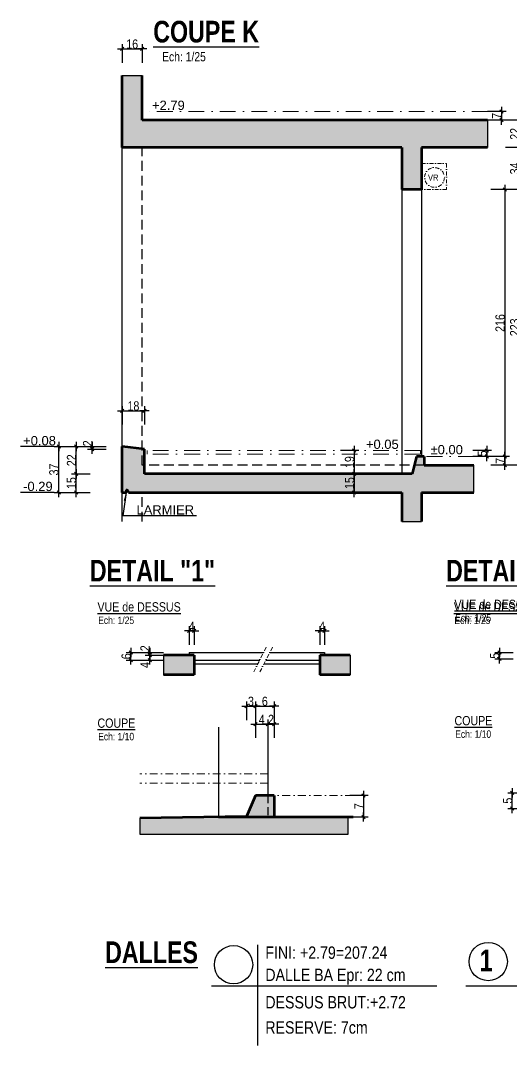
# Model space of a CAD drawing. Header units: centimetres. Extents: x 26018 to 82487, y -36363 to -12761.
# Drawn here: x 69909 to 70703, y -21462 to -19804 of the extents above; entities that cross this region are included whole.
import ezdxf
from ezdxf.enums import TextEntityAlignment as Align

# ---------------------------------------------------------------- set-up
doc = ezdxf.new("R2010")
doc.units = ezdxf.units.CM
doc.header["$LTSCALE"] = 0.5
for name, pattern in [('CACHE2', [4.7625, 3.175, -1.5875]), ('CACHEX2', [19.05, 12.7, -6.35]), ('TIRETPTX2', [50.8, 25.4, -12.7, 0, -12.7])]:
    doc.linetypes.add(name, pattern=pattern)
doc.layers.get('DEFPOINTS').update_dxf_attribs({"linetype": 'CONTINUOUS'})
for name, color, linetype in [('01_cote_gen', 4, 'CONTINUOUS'), ('01_linteaux', 2, 'CONTINUOUS'), ('01_poch_BN', 9, 'CONTINUOUS'), ('01_poch_murs', 253, 'CONTINUOUS'), ('01_texte', 230, 'CONTINUOUS'), ('AA_COTES', 2, 'CONTINUOUS')]:
    doc.layers.add(name, color=color, linetype=linetype)
doc.layers.add('01_murs_coup', color=5, linetype='CONTINUOUS', lineweight=60)
doc.layers.add('01_tram_axes', color=2, linetype='TIRETPTX2', lineweight=9)
doc.styles.add('ARIAL', font='arial.ttf')
doc.styles.add('ARIAL NA', font='ARIALN.TTF')
doc.styles.add('impact', font='impact.ttf')
doc.styles.add('MATTE_TXT', font='arial.ttf')
doc.styles.add('STYLE2', font='ARIALN.TTF')
doc.dimstyles.new('JB10', dxfattribs={"dimscale": 0.1, "dimtxt": 150, "dimasz": 15, "dimexe": 0.1, "dimexo": 0.1, "dimgap": 0.09, "dimtad": 1, "dimdec": 1, "dimlfac": 0.2, "dimdsep": 46, "dimtxsty": 'STYLE2', "dimblk1": 'BOND_G', "dimblk2": 'BOND_D', "dimsah": 1, "dimcen": 1.5, "dimdle": 0.01, "dimse1": 1, "dimse2": 1, "dimclrd": 4, "dimclre": 2, "dimclrt": 6, "dimazin": 2, "dimtfac": 2.333333, "dimtdec": 1, "dimtix": 1, "dimtmove": 2, "dimatfit": 3, "dimldrblk": 'BOND_G', "dimfxl": 1, "dimtolj": 1, "dimtzin": 0, "dimarcsym": 0})
doc.dimstyles.new('JB25', dxfattribs={"dimscale": 0.1, "dimtxt": 150, "dimasz": 15, "dimexe": 0.1, "dimexo": 0.1, "dimgap": 0.09, "dimtad": 1, "dimdec": 1, "dimlfac": 0.5, "dimdsep": 46, "dimtxsty": 'STYLE2', "dimblk1": 'BOND_G', "dimblk2": 'BOND_D', "dimsah": 1, "dimcen": 1.5, "dimdle": 0.01, "dimse1": 1, "dimse2": 1, "dimclrd": 4, "dimclre": 2, "dimclrt": 6, "dimazin": 2, "dimtfac": 2.333333, "dimtdec": 1, "dimtix": 1, "dimtmove": 2, "dimatfit": 3, "dimldrblk": 'BOND_G', "dimfxl": 1, "dimtolj": 1, "dimtzin": 0, "dimarcsym": 0})

# ---------------------------------------------------------------- blocks, each defined once
blk = doc.blocks.new('BOND_G')
at = {"layer": 'AA_COTES', "color": 0}
for p, q in [((0, -5), (0, 15)), ((5, 0), (-5, 0)), ((1.8, 1.8), (-1.8, -1.8))]:
    blk.add_line(p, q, dxfattribs=at)
blk = doc.blocks.new('BOND_D')
at = {"layer": 'AA_COTES', "color": 0}
for p, q in [((5, 0), (-5, 0)), ((-1.8, -1.8), (1.8, 1.8)), ((0, 5), (0, -15))]:
    blk.add_line(p, q, dxfattribs=at)
blk = doc.blocks.new('*D5848')
at = {"layer": '01_cote_gen', "color": 4, "lineweight": -2, "transparency": 16777216}
blk.add_line((70448.7, -20538.7), (70448.7, -20565.7), dxfattribs=at)
at = {"layer": 'DEFPOINTS', "color": 0}
for p in [(70446.1, -20537.2), (70448.7, -20567.2), (70463.6, -20567.2)]:
    blk.add_point(p, dxfattribs=at)
at = {"layer": '01_cote_gen', "color": 4, "lineweight": -2, "transparency": 16777216, "xscale": 1.5, "yscale": 1.5, "zscale": 1.5}
for name, p, rotation in [('BOND_G', (70448.7, -20537.2), 90), ('BOND_D', (70448.7, -20567.2), 270)]:
    blk.add_blockref(name, p, dxfattribs=dict(at, rotation=rotation))
at = {"layer": '01_cote_gen', "color": 6, "transparency": 16777216, "insert": (70441, -20552.2), "char_height": 15, "attachment_point": 5, "rotation": 90, "style": 'STYLE2'}
blk.add_mtext('\\A1;15', dxfattribs=at)
blk = doc.blocks.new('*D5849')
at = {"layer": '01_cote_gen', "color": 4, "lineweight": -2, "transparency": 16777216}
blk.add_line((70448.7, -20500.7), (70448.7, -20535.7), dxfattribs=at)
at = {"layer": 'DEFPOINTS', "color": 0}
for p in [(70491.9, -20499.2), (70448.7, -20537.2), (70491.9, -20537.2)]:
    blk.add_point(p, dxfattribs=at)
at = {"layer": '01_cote_gen', "color": 4, "lineweight": -2, "transparency": 16777216, "xscale": 1.5, "yscale": 1.5, "zscale": 1.5}
for name, p, rotation in [('BOND_G', (70448.7, -20499.2), 90), ('BOND_D', (70448.7, -20537.2), 270)]:
    blk.add_blockref(name, p, dxfattribs=dict(at, rotation=rotation))
at = {"layer": '01_cote_gen', "color": 6, "transparency": 16777216, "insert": (70441, -20518.2), "char_height": 15, "attachment_point": 5, "rotation": 90, "style": 'STYLE2'}
blk.add_mtext('\\A1;19', dxfattribs=at)
blk = doc.blocks.new('*D5851')
at = {"layer": '01_cote_gen', "color": 4, "lineweight": -2, "transparency": 16777216}
blk.add_line((69999, -20565.7), (69999, -20538.7), dxfattribs=at)
at = {"layer": 'DEFPOINTS', "color": 0}
for p in [(69999, -20537.2), (70239.1, -20537.2), (70251.5, -20567.2)]:
    blk.add_point(p, dxfattribs=at)
at = {"layer": '01_cote_gen', "color": 4, "lineweight": -2, "transparency": 16777216, "xscale": 1.5, "yscale": 1.5, "zscale": 1.5}
for name, p, rotation in [('BOND_D', (69999, -20537.2), 90), ('BOND_G', (69999, -20567.2), 270)]:
    blk.add_blockref(name, p, dxfattribs=dict(at, rotation=rotation))
at = {"layer": '01_cote_gen', "color": 6, "transparency": 16777216, "insert": (69991.3, -20552.2), "char_height": 15, "attachment_point": 5, "rotation": 90, "style": 'STYLE2'}
blk.add_mtext('\\A1;15', dxfattribs=at)
blk = doc.blocks.new('*D5852')
at = {"layer": '01_cote_gen', "color": 4, "lineweight": -2, "transparency": 16777216}
blk.add_line((69999, -20535.7), (69999, -20494.7), dxfattribs=at)
at = {"layer": 'DEFPOINTS', "color": 0}
for p in [(69999, -20493.2), (70073.5, -20493.2), (70181.1, -20537.2)]:
    blk.add_point(p, dxfattribs=at)
at = {"layer": '01_cote_gen', "color": 4, "lineweight": -2, "transparency": 16777216, "xscale": 1.5, "yscale": 1.5, "zscale": 1.5}
for name, p, rotation in [('BOND_D', (69999, -20493.2), 90), ('BOND_G', (69999, -20537.2), 270)]:
    blk.add_blockref(name, p, dxfattribs=dict(at, rotation=rotation))
at = {"layer": '01_cote_gen', "color": 6, "transparency": 16777216, "insert": (69991.4, -20515.2), "char_height": 15, "attachment_point": 5, "rotation": 90, "style": 'STYLE2'}
blk.add_mtext('\\A1;22', dxfattribs=at)
blk = doc.blocks.new('*D5853')
at = {"layer": '01_cote_gen', "color": 4, "lineweight": -2, "transparency": 16777216}
blk.add_line((69970.7, -20565.7), (69970.7, -20494.7), dxfattribs=at)
at = {"layer": 'DEFPOINTS', "color": 0}
for p in [(69970.7, -20493.2), (70021.5, -20493.2), (70021.5, -20567.2)]:
    blk.add_point(p, dxfattribs=at)
at = {"layer": '01_cote_gen', "color": 4, "lineweight": -2, "transparency": 16777216, "xscale": 1.5, "yscale": 1.5, "zscale": 1.5}
for name, p, rotation in [('BOND_D', (69970.7, -20493.2), 90), ('BOND_G', (69970.7, -20567.2), 270)]:
    blk.add_blockref(name, p, dxfattribs=dict(at, rotation=rotation))
at = {"layer": '01_cote_gen', "color": 6, "transparency": 16777216, "insert": (69963, -20530.2), "char_height": 15, "attachment_point": 5, "rotation": 90, "style": 'STYLE2'}
blk.add_mtext('\\A1;37', dxfattribs=at)
blk = doc.blocks.new('*D5854')
at = {"layer": '01_cote_gen', "color": 4, "lineweight": -2, "transparency": 16777216}
blk.add_line((70024.9, -20495.7), (70024.9, -20494.7), dxfattribs=at)
at = {"layer": 'DEFPOINTS', "color": 0}
for p in [(70024.9, -20493.2), (70073.5, -20493.2), (70109.5, -20497.2)]:
    blk.add_point(p, dxfattribs=at)
at = {"layer": '01_cote_gen', "color": 4, "lineweight": -2, "transparency": 16777216, "xscale": 1.5, "yscale": 1.5, "zscale": 1.5}
for name, p, rotation in [('BOND_D', (70024.9, -20493.2), 90), ('BOND_G', (70024.9, -20497.2), 270)]:
    blk.add_blockref(name, p, dxfattribs=dict(at, rotation=rotation))
at = {"layer": '01_cote_gen', "color": 6, "transparency": 16777216, "insert": (70017.4, -20487.8), "char_height": 15, "attachment_point": 5, "rotation": 90, "style": 'STYLE2'}
blk.add_mtext('\\A1;2', dxfattribs=at)
blk = doc.blocks.new('*D5855')
at = {"layer": '01_cote_gen', "color": 4, "lineweight": -2, "transparency": 16777216}
blk.add_line((70692.2, -20510.7), (70692.2, -20521.7), dxfattribs=at)
at = {"layer": 'DEFPOINTS', "color": 0}
for p in [(70600.8, -20509.2), (70600.8, -20523.2), (70692.2, -20523.2)]:
    blk.add_point(p, dxfattribs=at)
at = {"layer": '01_cote_gen', "color": 4, "lineweight": -2, "transparency": 16777216, "xscale": 1.5, "yscale": 1.5, "zscale": 1.5}
for name, p, rotation in [('BOND_G', (70692.2, -20509.2), 90), ('BOND_D', (70692.2, -20523.2), 270)]:
    blk.add_blockref(name, p, dxfattribs=dict(at, rotation=rotation))
at = {"layer": '01_cote_gen', "color": 6, "transparency": 16777216, "insert": (70684.7, -20516.2), "char_height": 15, "attachment_point": 5, "rotation": 90, "style": 'STYLE2'}
blk.add_mtext('\\A1;7', dxfattribs=at)
blk = doc.blocks.new('*D5856')
at = {"layer": '01_cote_gen', "color": 4, "lineweight": -2, "transparency": 16777216}
blk.add_line((70663.1, -20500.7), (70663.1, -20507.7), dxfattribs=at)
at = {"layer": 'DEFPOINTS', "color": 0}
for p in [(70514.3, -20499.2), (70527.6, -20509.2), (70663.1, -20509.2)]:
    blk.add_point(p, dxfattribs=at)
at = {"layer": '01_cote_gen', "color": 4, "lineweight": -2, "transparency": 16777216, "xscale": 1.5, "yscale": 1.5, "zscale": 1.5}
for name, p, rotation in [('BOND_G', (70663.1, -20499.2), 90), ('BOND_D', (70663.1, -20509.2), 270)]:
    blk.add_blockref(name, p, dxfattribs=dict(at, rotation=rotation))
at = {"layer": '01_cote_gen', "color": 6, "transparency": 16777216, "insert": (70655.5, -20504.2), "char_height": 15, "attachment_point": 5, "rotation": 90, "style": 'STYLE2'}
blk.add_mtext('\\A1;5', dxfattribs=at)
blk = doc.blocks.new('*D5850')
at = {"layer": '01_cote_gen', "color": 4, "lineweight": -2, "transparency": 16777216}
blk.add_line((70075, -20435.1), (70108, -20435.1), dxfattribs=at)
at = {"layer": 'DEFPOINTS', "color": 0}
for p in [(70109.5, -20435.1), (70073.5, -20493.2), (70109.5, -20497.2)]:
    blk.add_point(p, dxfattribs=at)
at = {"layer": '01_cote_gen', "color": 4, "lineweight": -2, "transparency": 16777216, "xscale": 1.5, "yscale": 1.5, "zscale": 1.5, "rotation": 180}
blk.add_blockref('BOND_G', (70073.5, -20435.1), dxfattribs=at)
at = {"layer": '01_cote_gen', "color": 4, "lineweight": -2, "transparency": 16777216, "xscale": 1.5, "yscale": 1.5, "zscale": 1.5}
blk.add_blockref('BOND_D', (70109.5, -20435.1), dxfattribs=at)
at = {"layer": '01_cote_gen', "color": 6, "transparency": 16777216, "insert": (70091.5, -20427.5), "char_height": 15, "attachment_point": 5, "style": 'STYLE2'}
blk.add_mtext('\\A1;18', dxfattribs=at)
blk = doc.blocks.new('*D5857')
at = {"layer": '01_cote_gen', "color": 4, "lineweight": -2, "transparency": 16777216}
blk.add_line((70715.8, -19966.7), (70715.8, -20007.7), dxfattribs=at)
at = {"layer": 'DEFPOINTS', "color": 0}
for p in [(70724.3, -19965.2), (70664, -20009.2), (70715.8, -20009.2)]:
    blk.add_point(p, dxfattribs=at)
at = {"layer": '01_cote_gen', "color": 4, "lineweight": -2, "transparency": 16777216, "xscale": 1.5, "yscale": 1.5, "zscale": 1.5}
for name, p, rotation in [('BOND_G', (70715.8, -19965.2), 90), ('BOND_D', (70715.8, -20009.2), 270)]:
    blk.add_blockref(name, p, dxfattribs=dict(at, rotation=rotation))
at = {"layer": '01_cote_gen', "color": 6, "transparency": 16777216, "insert": (70708.2, -19987.2), "char_height": 15, "attachment_point": 5, "rotation": 90, "style": 'STYLE2'}
blk.add_mtext('\\A1;22', dxfattribs=at)
blk = doc.blocks.new('*D5858')
at = {"layer": '01_cote_gen', "color": 4, "lineweight": -2, "transparency": 16777216}
blk.add_line((70715.8, -20010.7), (70715.8, -20075.7), dxfattribs=at)
at = {"layer": 'DEFPOINTS', "color": 0}
for p in [(70693.3, -20009.2), (70541.5, -20077.2), (70715.8, -20077.2)]:
    blk.add_point(p, dxfattribs=at)
at = {"layer": '01_cote_gen', "color": 4, "lineweight": -2, "transparency": 16777216, "xscale": 1.5, "yscale": 1.5, "zscale": 1.5}
for name, p, rotation in [('BOND_G', (70715.8, -20009.2), 90), ('BOND_D', (70715.8, -20077.2), 270)]:
    blk.add_blockref(name, p, dxfattribs=dict(at, rotation=rotation))
at = {"layer": '01_cote_gen', "color": 6, "transparency": 16777216, "insert": (70708.1, -20043.2), "char_height": 15, "attachment_point": 5, "rotation": 90, "style": 'STYLE2'}
blk.add_mtext('\\A1;34', dxfattribs=at)
blk = doc.blocks.new('*D5859')
at = {"layer": '01_cote_gen', "color": 4, "lineweight": -2, "transparency": 16777216}
blk.add_line((70686.5, -19952.7), (70686.5, -19963.7), dxfattribs=at)
at = {"layer": 'DEFPOINTS', "color": 0}
for p in [(70664, -19951.2), (70664, -19965.2), (70686.5, -19965.2)]:
    blk.add_point(p, dxfattribs=at)
at = {"layer": '01_cote_gen', "color": 4, "lineweight": -2, "transparency": 16777216, "xscale": 1.5, "yscale": 1.5, "zscale": 1.5}
for name, p, rotation in [('BOND_G', (70686.5, -19951.2), 90), ('BOND_D', (70686.5, -19965.2), 270)]:
    blk.add_blockref(name, p, dxfattribs=dict(at, rotation=rotation))
at = {"layer": '01_cote_gen', "color": 6, "transparency": 16777216, "insert": (70679, -19958.2), "char_height": 15, "attachment_point": 5, "rotation": 90, "style": 'STYLE2'}
blk.add_mtext('\\A1;7', dxfattribs=at)
blk = doc.blocks.new('*D5860')
at = {"layer": '01_cote_gen', "color": 4, "lineweight": -2, "transparency": 16777216}
blk.add_line((70715.8, -20078.7), (70715.8, -20521.7), dxfattribs=at)
at = {"layer": 'DEFPOINTS', "color": 0}
for p in [(70693.3, -20077.2), (70642, -20523.2), (70715.8, -20523.2)]:
    blk.add_point(p, dxfattribs=at)
at = {"layer": '01_cote_gen', "color": 4, "lineweight": -2, "transparency": 16777216, "xscale": 1.5, "yscale": 1.5, "zscale": 1.5}
for name, p, rotation in [('BOND_G', (70715.8, -20077.2), 90), ('BOND_D', (70715.8, -20523.2), 270)]:
    blk.add_blockref(name, p, dxfattribs=dict(at, rotation=rotation))
at = {"layer": '01_cote_gen', "color": 6, "transparency": 16777216, "insert": (70708.1, -20300.2), "char_height": 15, "attachment_point": 5, "rotation": 90, "style": 'STYLE2'}
blk.add_mtext('\\A1;223', dxfattribs=at)
blk = doc.blocks.new('*D5861')
at = {"layer": '01_cote_gen', "color": 4, "lineweight": -2, "transparency": 16777216}
blk.add_line((70692.2, -20078.7), (70692.2, -20507.7), dxfattribs=at)
at = {"layer": 'DEFPOINTS', "color": 0}
for p in [(70693.3, -20077.2), (70684.7, -20509.2), (70692.2, -20509.2)]:
    blk.add_point(p, dxfattribs=at)
at = {"layer": '01_cote_gen', "color": 4, "lineweight": -2, "transparency": 16777216, "xscale": 1.5, "yscale": 1.5, "zscale": 1.5}
for name, p, rotation in [('BOND_G', (70692.2, -20077.2), 90), ('BOND_D', (70692.2, -20509.2), 270)]:
    blk.add_blockref(name, p, dxfattribs=dict(at, rotation=rotation))
at = {"layer": '01_cote_gen', "color": 6, "transparency": 16777216, "insert": (70684.5, -20293.2), "char_height": 15, "attachment_point": 5, "rotation": 90, "style": 'STYLE2'}
blk.add_mtext('\\A1;216', dxfattribs=at)
blk = doc.blocks.new('*D5879')
at = {"layer": '01_cote_gen', "color": 4, "lineweight": -2, "transparency": 16777216}
blk.add_line((70075, -19849.8), (70104, -19849.8), dxfattribs=at)
at = {"layer": 'DEFPOINTS', "color": 0}
for p in [(70105.5, -19849.8), (70073.5, -19958.2), (70105.5, -19958.2)]:
    blk.add_point(p, dxfattribs=at)
at = {"layer": '01_cote_gen', "color": 4, "lineweight": -2, "transparency": 16777216, "xscale": 1.5, "yscale": 1.5, "zscale": 1.5, "rotation": 180}
blk.add_blockref('BOND_G', (70073.5, -19849.8), dxfattribs=at)
at = {"layer": '01_cote_gen', "color": 4, "lineweight": -2, "transparency": 16777216, "xscale": 1.5, "yscale": 1.5, "zscale": 1.5}
blk.add_blockref('BOND_D', (70105.5, -19849.8), dxfattribs=at)
at = {"layer": '01_cote_gen', "color": 6, "transparency": 16777216, "insert": (70089.5, -19842.1), "char_height": 15, "attachment_point": 5, "style": 'STYLE2'}
blk.add_mtext('\\A1;16', dxfattribs=at)
blk = doc.blocks.new('*D6296')
at = {"layer": '01_cote_gen', "color": 4, "lineweight": -2, "transparency": 16777216}
blk.add_line((70290.5, -20913), (70317.5, -20913), dxfattribs=at)
at = {"layer": 'DEFPOINTS', "color": 0}
for p in [(70319, -20913), (70289, -21057.4), (70319, -21057.4)]:
    blk.add_point(p, dxfattribs=at)
at = {"layer": '01_cote_gen', "color": 4, "lineweight": -2, "transparency": 16777216, "xscale": 1.5, "yscale": 1.5, "zscale": 1.5, "rotation": 180}
blk.add_blockref('BOND_G', (70289, -20913), dxfattribs=at)
at = {"layer": '01_cote_gen', "color": 4, "lineweight": -2, "transparency": 16777216, "xscale": 1.5, "yscale": 1.5, "zscale": 1.5}
blk.add_blockref('BOND_D', (70319, -20913), dxfattribs=at)
at = {"layer": '01_cote_gen', "color": 6, "transparency": 16777216, "insert": (70304, -20905.3), "char_height": 15, "attachment_point": 5, "style": 'STYLE2'}
blk.add_mtext('\\A1;6', dxfattribs=at)
blk = doc.blocks.new('*D6297')
at = {"layer": '01_cote_gen', "color": 4, "lineweight": -2, "transparency": 16777216}
blk.add_line((70290.5, -20942), (70307.5, -20942), dxfattribs=at)
at = {"layer": 'DEFPOINTS', "color": 0}
for p in [(70289, -20935.5), (70309, -20942), (70309, -20947.1)]:
    blk.add_point(p, dxfattribs=at)
at = {"layer": '01_cote_gen', "color": 4, "lineweight": -2, "transparency": 16777216, "xscale": 1.5, "yscale": 1.5, "zscale": 1.5, "rotation": 180}
blk.add_blockref('BOND_G', (70289, -20942), dxfattribs=at)
at = {"layer": '01_cote_gen', "color": 4, "lineweight": -2, "transparency": 16777216, "xscale": 1.5, "yscale": 1.5, "zscale": 1.5}
blk.add_blockref('BOND_D', (70309, -20942), dxfattribs=at)
at = {"layer": '01_cote_gen', "color": 6, "transparency": 16777216, "insert": (70299, -20934.5), "char_height": 15, "attachment_point": 5, "style": 'STYLE2'}
blk.add_mtext('\\A1;4', dxfattribs=at)
blk = doc.blocks.new('*D6292')
at = {"layer": '01_cote_gen', "color": 4, "lineweight": -2, "transparency": 16777216}
blk.add_line((70310.5, -20942), (70317.5, -20942), dxfattribs=at)
at = {"layer": 'DEFPOINTS', "color": 0}
for p in [(70319, -20938.1), (70319, -20942), (70309, -20952.2)]:
    blk.add_point(p, dxfattribs=at)
at = {"layer": '01_cote_gen', "color": 4, "lineweight": -2, "transparency": 16777216, "xscale": 1.5, "yscale": 1.5, "zscale": 1.5, "rotation": 180}
blk.add_blockref('BOND_G', (70309, -20942), dxfattribs=at)
at = {"layer": '01_cote_gen', "color": 4, "lineweight": -2, "transparency": 16777216, "xscale": 1.5, "yscale": 1.5, "zscale": 1.5}
blk.add_blockref('BOND_D', (70319, -20942), dxfattribs=at)
at = {"layer": '01_cote_gen', "color": 6, "transparency": 16777216, "insert": (70314, -20934.5), "char_height": 15, "attachment_point": 5, "style": 'STYLE2'}
blk.add_mtext('\\A1;2', dxfattribs=at)
blk = doc.blocks.new('*D6298')
at = {"layer": '01_cote_gen', "color": 4, "lineweight": -2, "transparency": 16777216}
blk.add_line((70463.7, -21058.9), (70463.7, -21090.9), dxfattribs=at)
at = {"layer": 'DEFPOINTS', "color": 0}
for p in [(70319, -21057.4), (70337.9, -21092.4), (70463.7, -21092.4)]:
    blk.add_point(p, dxfattribs=at)
at = {"layer": '01_cote_gen', "color": 4, "lineweight": -2, "transparency": 16777216, "xscale": 1.5, "yscale": 1.5, "zscale": 1.5}
for name, p, rotation in [('BOND_G', (70463.7, -21057.4), 90), ('BOND_D', (70463.7, -21092.4), 270)]:
    blk.add_blockref(name, p, dxfattribs=dict(at, rotation=rotation))
at = {"layer": '01_cote_gen', "color": 6, "transparency": 16777216, "insert": (70456.2, -21074.9), "char_height": 15, "attachment_point": 5, "rotation": 90, "style": 'STYLE2'}
blk.add_mtext('\\A1;7', dxfattribs=at)
blk = doc.blocks.new('*D6299')
at = {"layer": '01_cote_gen', "color": 4, "lineweight": -2, "transparency": 16777216}
blk.add_line((70275.6, -20913), (70287.5, -20913), dxfattribs=at)
at = {"layer": 'DEFPOINTS', "color": 0}
for p in [(70289, -20913), (70289, -21057.4), (70274.1, -21091.7)]:
    blk.add_point(p, dxfattribs=at)
at = {"layer": '01_cote_gen', "color": 4, "lineweight": -2, "transparency": 16777216, "xscale": 1.5, "yscale": 1.5, "zscale": 1.5, "rotation": 180}
blk.add_blockref('BOND_G', (70274.1, -20913), dxfattribs=at)
at = {"layer": '01_cote_gen', "color": 4, "lineweight": -2, "transparency": 16777216, "xscale": 1.5, "yscale": 1.5, "zscale": 1.5}
blk.add_blockref('BOND_D', (70289, -20913), dxfattribs=at)
at = {"layer": '01_cote_gen', "color": 6, "transparency": 16777216, "insert": (70281.5, -20905.3), "char_height": 15, "attachment_point": 5, "style": 'STYLE2'}
blk.add_mtext('\\A1;3', dxfattribs=at)
blk = doc.blocks.new('*D6300')
at = {"layer": '01_cote_gen', "color": 4, "lineweight": -2, "transparency": 16777216}
blk.add_line((70117.8, -20836.9), (70117.8, -20831.9), dxfattribs=at)
at = {"layer": 'DEFPOINTS', "color": 0}
for p in [(70117.8, -20830.4), (70189.8, -20830.4), (70205.7, -20838.4)]:
    blk.add_point(p, dxfattribs=at)
at = {"layer": '01_cote_gen', "color": 4, "lineweight": -2, "transparency": 16777216, "xscale": 1.5, "yscale": 1.5, "zscale": 1.5}
for name, p, rotation in [('BOND_D', (70117.8, -20830.4), 90), ('BOND_G', (70117.8, -20838.4), 270)]:
    blk.add_blockref(name, p, dxfattribs=dict(at, rotation=rotation))
at = {"layer": '01_cote_gen', "color": 6, "transparency": 16777216, "insert": (70110.3, -20846.6), "char_height": 15, "attachment_point": 5, "rotation": 90, "style": 'STYLE2'}
blk.add_mtext('\\A1;4', dxfattribs=at)
blk = doc.blocks.new('*D6293')
at = {"layer": '01_cote_gen', "color": 4, "lineweight": -2, "transparency": 16777216}
blk.add_line((70087.5, -20836.9), (70087.5, -20827.9), dxfattribs=at)
at = {"layer": 'DEFPOINTS', "color": 0}
for p in [(70087.5, -20826.4), (70129.4, -20838.4), (70130.3, -20826.4)]:
    blk.add_point(p, dxfattribs=at)
at = {"layer": '01_cote_gen', "color": 4, "lineweight": -2, "transparency": 16777216, "xscale": 1.5, "yscale": 1.5, "zscale": 1.5}
for name, p, rotation in [('BOND_D', (70087.5, -20826.4), 90), ('BOND_G', (70087.5, -20838.4), 270)]:
    blk.add_blockref(name, p, dxfattribs=dict(at, rotation=rotation))
at = {"layer": '01_cote_gen', "color": 6, "transparency": 16777216, "insert": (70079.9, -20832.4), "char_height": 15, "attachment_point": 5, "rotation": 90, "style": 'STYLE2'}
blk.add_mtext('\\A1;6', dxfattribs=at)
blk = doc.blocks.new('*D6294')
at = {"layer": '01_cote_gen', "color": 4, "lineweight": -2, "transparency": 16777216}
blk.add_line((70117.8, -20828.9), (70117.8, -20827.9), dxfattribs=at)
at = {"layer": 'DEFPOINTS', "color": 0}
for p in [(70110, -20826.4), (70110.3, -20830.4), (70117.8, -20826.4)]:
    blk.add_point(p, dxfattribs=at)
at = {"layer": '01_cote_gen', "color": 4, "lineweight": -2, "transparency": 16777216, "xscale": 1.5, "yscale": 1.5, "zscale": 1.5}
for name, p, rotation in [('BOND_D', (70117.8, -20826.4), 90), ('BOND_G', (70117.8, -20830.4), 270)]:
    blk.add_blockref(name, p, dxfattribs=dict(at, rotation=rotation))
at = {"layer": '01_cote_gen', "color": 6, "transparency": 16777216, "insert": (70110.2, -20819.4), "char_height": 15, "attachment_point": 5, "rotation": 90, "style": 'STYLE2'}
blk.add_mtext('\\A1;2', dxfattribs=at)
blk = doc.blocks.new('*D6301')
at = {"layer": '01_cote_gen', "color": 4, "lineweight": -2, "transparency": 16777216}
for p, q in [((70180.3, -20791.4), (70178.8, -20791.4)), ((70189.8, -20791.4), (70181.8, -20791.4)), ((70191.3, -20791.4), (70192.8, -20791.4))]:
    blk.add_line(p, q, dxfattribs=at)
at = {"layer": 'DEFPOINTS', "color": 0}
for p in [(70181.8, -20791.4), (70181.8, -20826.4), (70189.8, -20830.4)]:
    blk.add_point(p, dxfattribs=at)
at = {"layer": '01_cote_gen', "color": 4, "lineweight": -2, "transparency": 16777216, "xscale": 1.5, "yscale": 1.5, "zscale": 1.5}
blk.add_blockref('BOND_D', (70181.8, -20791.4), dxfattribs=at)
at = {"layer": '01_cote_gen', "color": 4, "lineweight": -2, "transparency": 16777216, "xscale": 1.5, "yscale": 1.5, "zscale": 1.5, "rotation": 180}
blk.add_blockref('BOND_G', (70189.8, -20791.4), dxfattribs=at)
at = {"layer": '01_cote_gen', "color": 6, "transparency": 16777216, "insert": (70185.8, -20783.9), "char_height": 15, "attachment_point": 5, "style": 'STYLE2'}
blk.add_mtext('\\A1;4', dxfattribs=at)
blk = doc.blocks.new('*D6302')
at = {"layer": '01_cote_gen', "color": 4, "lineweight": -2, "transparency": 16777216}
for p, q in [((70391.2, -20791.4), (70389.7, -20791.4)), ((70400.7, -20791.4), (70392.7, -20791.4)), ((70402.2, -20791.4), (70403.7, -20791.4))]:
    blk.add_line(p, q, dxfattribs=at)
at = {"layer": 'DEFPOINTS', "color": 0}
for p in [(70392.7, -20791.4), (70392.7, -20830.4), (70400.7, -20830.4)]:
    blk.add_point(p, dxfattribs=at)
at = {"layer": '01_cote_gen', "color": 4, "lineweight": -2, "transparency": 16777216, "xscale": 1.5, "yscale": 1.5, "zscale": 1.5}
blk.add_blockref('BOND_D', (70392.7, -20791.4), dxfattribs=at)
at = {"layer": '01_cote_gen', "color": 4, "lineweight": -2, "transparency": 16777216, "xscale": 1.5, "yscale": 1.5, "zscale": 1.5, "rotation": 180}
blk.add_blockref('BOND_G', (70400.7, -20791.4), dxfattribs=at)
at = {"layer": '01_cote_gen', "color": 6, "transparency": 16777216, "insert": (70396.7, -20783.9), "char_height": 15, "attachment_point": 5, "style": 'STYLE2'}
blk.add_mtext('\\A1;4', dxfattribs=at)
blk = doc.blocks.new('*D6311')
at = {"layer": '01_cote_gen', "color": 4, "lineweight": -2, "transparency": 16777216}
blk.add_line((70683.3, -20834.9), (70683.3, -20827.9), dxfattribs=at)
at = {"layer": 'DEFPOINTS', "color": 0}
for p in [(70683.3, -20826.4), (70755.6, -20826.4), (70755.6, -20836.4)]:
    blk.add_point(p, dxfattribs=at)
at = {"layer": '01_cote_gen', "color": 4, "lineweight": -2, "transparency": 16777216, "xscale": 1.5, "yscale": 1.5, "zscale": 1.5}
for name, p, rotation in [('BOND_D', (70683.3, -20826.4), 90), ('BOND_G', (70683.3, -20836.4), 270)]:
    blk.add_blockref(name, p, dxfattribs=dict(at, rotation=rotation))
at = {"layer": '01_cote_gen', "color": 6, "transparency": 16777216, "insert": (70675.6, -20831.4), "char_height": 15, "attachment_point": 5, "rotation": 90, "style": 'STYLE2'}
blk.add_mtext('\\A1;5', dxfattribs=at)
blk = doc.blocks.new('*D6309')
at = {"layer": '01_cote_gen', "color": 4, "lineweight": -2, "transparency": 16777216}
blk.add_line((70704.2, -21076.9), (70704.2, -21054.9), dxfattribs=at)
at = {"layer": 'DEFPOINTS', "color": 0}
for p in [(70704.2, -21053.4), (70749.8, -21053.4), (70755.9, -21078.4)]:
    blk.add_point(p, dxfattribs=at)
at = {"layer": '01_cote_gen', "color": 4, "lineweight": -2, "transparency": 16777216, "xscale": 1.5, "yscale": 1.5, "zscale": 1.5}
for name, p, rotation in [('BOND_D', (70704.2, -21053.4), 90), ('BOND_G', (70704.2, -21078.4), 270)]:
    blk.add_blockref(name, p, dxfattribs=dict(at, rotation=rotation))
at = {"layer": '01_cote_gen', "color": 6, "transparency": 16777216, "insert": (70696.6, -21065.9), "char_height": 15, "attachment_point": 5, "rotation": 90, "style": 'STYLE2'}
blk.add_mtext('\\A1;5', dxfattribs=at)

msp = doc.modelspace()

# ---------------------------------------------------------------- hatches: boundary and pattern name
at = {"layer": '01_poch_BN'}
h = msp.add_hatch(color=256, dxfattribs=at)
h.dxf.hatch_style = 1
h.paths.add_polyline_path([(70663.976, -19965.199), (70525.49, -19965.199), (70105.49, -19965.199), (70105.49, -19893.043), (70073.49, -19893.043), (70073.49, -20009.199), (70525.49, -20009.199), (70525.49, -20077.199), (70557.49, -20077.199), (70557.49, -20009.199), (70663.976, -20009.199)])
h.paths.add_polyline_path([(70641.976, -20523.199), (70561.49, -20523.199), (70561.49, -20509.199), (70549.49, -20509.199), (70542.332, -20537.199), (70109.49, -20537.199), (70109.49, -20497.199), (70073.49, -20493.199), (70073.49, -20567.199), (70079.49, -20567.199), (70079.49, -20563.199, -0.41421356), (70083.49, -20567.199), (70525.49, -20567.199), (70525.49, -20614.478), (70557.49, -20614.478), (70557.49, -20567.199), (70641.976, -20567.199)])
h = msp.add_hatch(color=256, dxfattribs=at)
h.dxf.hatch_style = 1
h.paths.add_polyline_path([(70189.827, -20830.442), (70140.302, -20830.442), (70140.302, -20862.442), (70189.827, -20862.442)])
h.paths.add_polyline_path([(70442.224, -20830.442), (70392.7, -20830.442), (70392.7, -20862.442), (70442.224, -20862.442)])
h = msp.add_hatch(color=256, dxfattribs=at)
h.dxf.hatch_style = 1
h.paths.add_polyline_path([(70318.971, -21057.408), (70288.971, -21057.408), (70273.942, -21092.408), (70318.971, -21092.408)])
h.paths.add_polyline_path([(70438.599, -21092.408), (70318.971, -21092.408), (70273.942, -21092.408), (70274.117, -21091.707), (70101.618, -21094.281), (70101.618, -21120.18), (70438.599, -21120.18)])

# ---------------------------------------------------------------- linework, layer by layer
at = {"layer": '01_linteaux'}
for p, q in [((70073.49, -20493.199), (70073.49, -20009.199)), ((70525.49, -20077.199), (70525.49, -20537.199)), ((70557.49, -20077.199), (70557.49, -20509.199)), ((70073.49, -20614.478), (70073.49, -20567.199)), ((70181.827, -20826.442), (70301.769, -20826.442)), ((70181.827, -20826.442), (70181.827, -20830.442)), ((70189.827, -20838.442), (70295.703, -20838.442)), ((70305.846, -20838.442), (70392.7, -20838.442)), ((70311.913, -20826.442), (70400.7, -20826.442)), ((70400.7, -20826.442), (70400.7, -20830.442)), ((70189.827, -20844.442), (70292.669, -20844.442)), ((70302.813, -20844.442), (70392.7, -20844.442)), ((70228.971, -20947.059), (70228.971, -21092.408)), ((70308.971, -20947.059), (70308.971, -21057.408)), ((70318.971, -21092.408), (70308.971, -21092.408))]:
    msp.add_line(p, q, dxfattribs=at)
at = {"layer": '01_linteaux', "linetype": 'CACHE2', "ltscale": 10}
for p, q in [((70105.49, -20523.199), (70105.49, -20009.199)), ((70561.49, -20523.199), (70105.49, -20523.199)), ((70105.49, -20614.478), (70105.49, -20567.199))]:
    msp.add_line(p, q, dxfattribs=at)
at = {"layer": '01_linteaux', "linetype": 'CACHEX2', "ltscale": 2}
msp.add_line((70308.971, -21057.408), (70308.971, -21092.408), dxfattribs=at)
at = {"layer": '01_murs_coup'}
for p, q in [((70073.49, -20009.199), (70073.49, -19893.043)), ((70105.49, -19965.199), (70105.49, -19893.043)), ((70525.49, -19965.199), (70105.49, -19965.199)), ((70663.976, -19965.199), (70525.49, -19965.199)), ((70525.49, -20009.199), (70073.49, -20009.199)), ((70525.49, -20009.199), (70525.49, -20077.199)), ((70663.976, -20009.199), (70557.49, -20009.199)), ((70557.49, -20009.199), (70557.49, -20077.199)), ((70557.49, -20077.199), (70525.49, -20077.199)), ((70073.49, -20567.199), (70073.49, -20493.199)), ((70109.49, -20497.199), (70073.49, -20493.199)), ((70109.49, -20537.199), (70109.49, -20497.199)), ((70549.49, -20509.199), (70542.332, -20537.199)), ((70561.49, -20509.199), (70549.49, -20509.199)), ((70561.49, -20509.199), (70561.49, -20523.199)), ((70561.49, -20523.199), (70641.976, -20523.199)), ((70542.332, -20537.199), (70109.49, -20537.199)), ((70073.49, -20567.199), (70079.49, -20567.199)), ((70079.49, -20563.199), (70079.49, -20567.199)), ((70083.49, -20567.199), (70525.49, -20567.199)), ((70525.49, -20567.199), (70525.49, -20614.478)), ((70557.49, -20567.199), (70557.49, -20614.478)), ((70557.49, -20567.199), (70641.976, -20567.199)), ((70189.827, -20830.442), (70140.302, -20830.442)), ((70189.827, -20830.442), (70189.827, -20862.442)), ((70392.7, -20830.442), (70392.7, -20862.442)), ((70442.224, -20830.442), (70392.7, -20830.442)), ((70189.827, -20862.442), (70140.302, -20862.442)), ((70442.224, -20862.442), (70392.7, -20862.442)), ((70288.971, -21057.408), (70274.117, -21091.707)), ((70318.971, -21057.408), (70288.971, -21057.408)), ((70318.971, -21057.408), (70318.971, -21092.408)), ((70274.117, -21091.707), (70101.618, -21094.281)), ((70446.789, -21092.408), (70228.971, -21092.408)), ((70446.789, -21092.408), (70318.971, -21092.408))]:
    msp.add_line(p, q, dxfattribs=at)
msp.add_arc((70079.49, -20567.199), 4, 0, 90, dxfattribs=at)
at = {"layer": '01_poch_BN'}
for p, q in [((70073.49, -19893.043), (70105.49, -19893.043)), ((70442.224, -20830.442), (70442.224, -20862.442)), ((70101.618, -21094.281), (70101.618, -21120.18)), ((70438.599, -21120.18), (70438.599, -21092.408)), ((70101.618, -21120.18), (70438.599, -21120.18))]:
    msp.add_line(p, q, dxfattribs=at)
at = {"layer": '01_poch_BN', "ltscale": 2}
for p, q in [((70663.976, -19965.199), (70663.976, -20009.199)), ((70641.976, -20567.199), (70641.976, -20523.199)), ((70525.49, -20614.478), (70557.49, -20614.478))]:
    msp.add_line(p, q, dxfattribs=at)
at = {"layer": '01_poch_murs'}
msp.add_line((70140.302, -20830.442), (70140.302, -20862.442), dxfattribs=at)
at = {"layer": '01_texte'}
for p, q in [((69963.162, -20493.199), (69908.891, -20493.199)), ((69963.162, -20567.199), (69908.891, -20567.199)), ((70079.49, -20567.199), (70074.343, -20605.199)), ((70193.415, -20605.199), (70074.343, -20605.199)), ((70292.101, -21299.36), (70292.101, -21462.003)), ((70217.929, -21365.744), (70582.255, -21365.744)), ((70628.97, -21365.744), (70983.922, -21365.744))]:
    msp.add_line(p, q, dxfattribs=at)
for centre in [(70253.376, -21331.334), (70665.198, -21326.186)]:
    msp.add_circle(centre, 30.98, dxfattribs=at)
for points in [[(70079.49, -20567.199), (70075.782, -20580.74), (70077.622, -20580.99)], [(70079.49, -20567.199), (70079.462, -20581.239), (70077.622, -20580.99)]]:
    msp.add_solid(points, dxfattribs=at)
at = {"layer": '01_tram_axes', "ltscale": 2}
for p, q in [((70663.976, -19951.199), (70105.49, -19951.199)), ((70555.49, -20499.199), (70113.49, -20499.199)), ((70113.49, -20499.199), (70113.49, -20505.199)), ((70555.49, -20505.199), (70113.49, -20505.199)), ((70555.49, -20499.199), (70555.49, -20505.199)), ((70641.976, -20509.199), (70561.49, -20509.199)), ((70308.971, -21022.408), (70308.971, -21037.408))]:
    msp.add_line(p, q, dxfattribs=at)
at = {"layer": '01_tram_axes', "ltscale": 0.5}
for p, q in [((70557.49, -20035.206), (70597.842, -20035.206)), ((70597.842, -20035.206), (70597.842, -20077.199)), ((70597.842, -20077.199), (70557.49, -20077.199)), ((70306.181, -20817.716), (70284.844, -20859.922)), ((70316.324, -20817.716), (70294.987, -20859.922))]:
    msp.add_line(p, q, dxfattribs=at)
at = {"layer": '01_tram_axes'}
for p, q in [((70308.971, -21022.408), (70101.618, -21022.408)), ((70308.971, -21037.408), (70101.618, -21037.408)), ((70446.789, -21057.408), (70318.971, -21057.408))]:
    msp.add_line(p, q, dxfattribs=at)
at = {"layer": '01_tram_axes', "ltscale": 0.5}
msp.add_circle((70578.323, -20057.744), 16, dxfattribs=at)

# ---------------------------------------------------------------- texts
at = {"layer": '01_texte', "style": 'impact'}
for s, p in [('%%UCOUPE K', (70209.095, -19849.868)), ('%%UDETAIL "1"', (70122.242, -20721.855)), ('%%UDETAIL "2"', (70698.35, -20721.855)), ('%%UDALLES', (70120.757, -21339.066))]:
    msp.add_text(s, height=35, dxfattribs=at).set_placement(p, align=Align.BOTTOM_CENTER)
at = {"layer": '01_texte', "style": 'MATTE_TXT', "width": 0.8}
for s, height, p in [('Ech: 1/25', 15, (70173.217, -19874.429)), ('VR', 10, (70576.3, -20065.986))]:
    msp.add_text(s, height=height, dxfattribs=at).set_placement(p, align=Align.BOTTOM_CENTER)
at = {"layer": '01_texte'}
for s, height, style, p in [('+2.79', 15, 'ARIAL', (70121.507, -19948.524)), ('+0.08', 15, 'ARIAL', (69913.142, -20491.039)), ('+0.05', 15, 'ARIAL', (70467.474, -20496.858)), ('%%P0.00', 15, 'ARIAL', (70571.965, -20505.539)), ('-0.29', 15, 'ARIAL', (69913.142, -20565.039)), ('LARMIER', 15, 'ARIAL', (70096.451, -20603.039)), ('%%UVUE de DESSUS', 15, 'ARIAL NA', (70610.729, -20755.929)), ('%%UVUE de DESSUS', 15, 'ARIAL NA', (70033.367, -20759.929)), ('%%UVUE de DESSUS', 15, 'ARIAL NA', (70609.474, -20759.929)), (' Ech: 1/25', 12, 'ARIAL NA', (70030.712, -20780.158)), (' Ech: 1/25', 12, 'ARIAL NA', (70606.819, -20780.158)), (' Ech: 1/25', 12, 'ARIAL NA', (70608.073, -20776.158)), ('%%UCOUPE', 15, 'ARIAL NA', (70033.367, -20947.981)), ('%%UCOUPE', 15, 'ARIAL NA', (70610.729, -20943.981)), (' Ech: 1/10', 12, 'ARIAL NA', (70030.712, -20968.21)), (' Ech: 1/10', 12, 'ARIAL NA', (70608.073, -20964.21)), ('FINI: +2.79=207.24', 20, 'ARIAL NA', (70304.803, -21321.798)), ('DALLE BA Epr: 22 cm', 20, 'ARIAL NA', (70304.803, -21357.76)), ('DESSUS BRUT:+2.72', 20, 'ARIAL NA', (70304.803, -21402.004)), ('RESERVE: 7cm  ', 20, 'ARIAL NA', (70304.803, -21442.845))]:
    msp.add_text(s, height=height, dxfattribs=dict(at, style=style)).set_placement(p)
at = {"layer": '01_texte', "style": 'impact'}
msp.add_text('1', height=35, dxfattribs=at).set_placement((70661.859, -21324.305), align=Align.MIDDLE_CENTER)

# ---------------------------------------------------------------- dimensions: what is measured, and where the dimension line sits
at = {"layer": '01_cote_gen'}
for base, p1, p2, dimstyle, picture, middle in [((70105.49, -19849.793), (70073.49, -19958.159), (70105.49, -19958.159), 'JB25', '*D5879', (70089.49, -19842.125)), ((70109.49, -20435.127), (70073.49, -20493.199), (70109.49, -20497.199), 'JB25', '*D5850', (70091.49, -20427.46)), ((70181.827, -20791.376), (70189.827, -20830.442), (70181.827, -20826.442), 'JB25', '*D6301', (70185.827, -20783.867)), ((70392.7, -20791.376), (70400.7, -20830.442), (70392.7, -20830.442), 'JB25', '*D6302', (70396.7, -20783.867)), ((70288.971, -20912.973), (70274.117, -21091.707), (70288.971, -21057.408), 'JB10', '*D6299', (70281.544, -20905.305)), ((70318.971, -20912.973), (70288.971, -21057.408), (70318.971, -21057.408), 'JB10', '*D6296', (70303.971, -20905.305)), ((70308.971, -20942.032), (70288.971, -20935.473), (70308.971, -20947.059), 'JB10', '*D6297', (70298.971, -20934.523)), ((70318.971, -20942.032), (70308.971, -20952.184), (70318.971, -20938.124), 'JB10', '*D6292', (70313.971, -20934.492))]:
    dim = msp.add_linear_dim(base=base, p1=p1, p2=p2, dimstyle=dimstyle, dxfattribs=at)
    dim.commit()
    dim.dimension.update_dxf_attribs({"geometry": picture, "text_midpoint": middle})
for base, p1, p2, dimstyle, picture, middle in [((70686.549, -19965.199), (70663.976, -19951.199), (70663.976, -19965.199), 'JB25', '*D5859', (70679.04, -19958.199)), ((70715.781, -20009.199), (70724.319, -19965.199), (70663.976, -20009.199), 'JB25', '*D5857', (70708.242, -19987.199)), ((70715.781, -20077.199), (70693.281, -20009.199), (70541.49, -20077.199), 'JB25', '*D5858', (70708.114, -20043.199)), ((70715.781, -20523.199), (70693.281, -20077.199), (70641.976, -20523.199), 'JB25', '*D5860', (70708.114, -20300.199)), ((70692.179, -20509.199), (70693.281, -20077.199), (70684.679, -20509.199), 'JB25', '*D5861', (70684.511, -20293.199)), ((69970.662, -20493.199), (70021.466, -20567.199), (70021.466, -20493.199), 'JB25', '*D5853', (69962.994, -20530.199)), ((69998.966, -20493.199), (70181.054, -20537.199), (70073.49, -20493.199), 'JB25', '*D5852', (69991.427, -20515.199)), ((70448.71, -20537.199), (70491.869, -20499.199), (70491.869, -20537.199), 'JB25', '*D5849', (70441.042, -20518.199)), ((70663.111, -20509.199), (70514.282, -20499.199), (70527.596, -20509.199), 'JB25', '*D5856', (70655.474, -20504.199)), ((70692.179, -20523.199), (70600.792, -20509.199), (70600.792, -20523.199), 'JB25', '*D5855', (70684.67, -20516.199)), ((69998.966, -20537.199), (70251.47, -20567.199), (70239.116, -20537.199), 'JB25', '*D5851', (69991.299, -20552.199)), ((70448.71, -20567.199), (70446.149, -20537.199), (70463.564, -20567.199), 'JB25', '*D5848', (70441.042, -20552.199)), ((70087.524, -20826.442), (70129.409, -20838.442), (70130.279, -20826.442), 'JB25', '*D6293', (70079.856, -20832.442)), ((70683.286, -20826.442), (70755.56, -20836.442), (70755.56, -20826.442), 'JB25', '*D6311', (70675.649, -20831.442)), ((70463.741, -21092.408), (70318.971, -21057.408), (70337.88, -21092.408), 'JB10', '*D6298', (70456.232, -21074.908)), ((70704.214, -21053.408), (70755.931, -21078.408), (70749.805, -21053.408), 'JB10', '*D6309', (70696.577, -21065.908))]:
    dim = msp.add_linear_dim(base=base, p1=p1, p2=p2, angle=90, dimstyle=dimstyle, dxfattribs=at)
    dim.commit()
    dim.dimension.update_dxf_attribs({"geometry": picture, "text_midpoint": middle})
for base, p1, p2, picture, middle in [((70024.938, -20493.199), (70109.49, -20497.199), (70073.49, -20493.199), '*D5854', (70017.398, -20487.826)), ((70117.767, -20826.442), (70110.267, -20830.442), (70110.024, -20826.442), '*D6294', (70110.228, -20819.374)), ((70117.767, -20830.442), (70205.664, -20838.442), (70189.827, -20830.442), '*D6300', (70110.258, -20846.619))]:
    dim = msp.add_linear_dim(base=base, p1=p1, p2=p2, angle=90, dimstyle='JB25', dxfattribs=at)
    dim.commit()
    dim.dimension.update_dxf_attribs({"geometry": picture, "text_midpoint": middle, "dimtype": 160})

doc.saveas('drawing.dxf')
